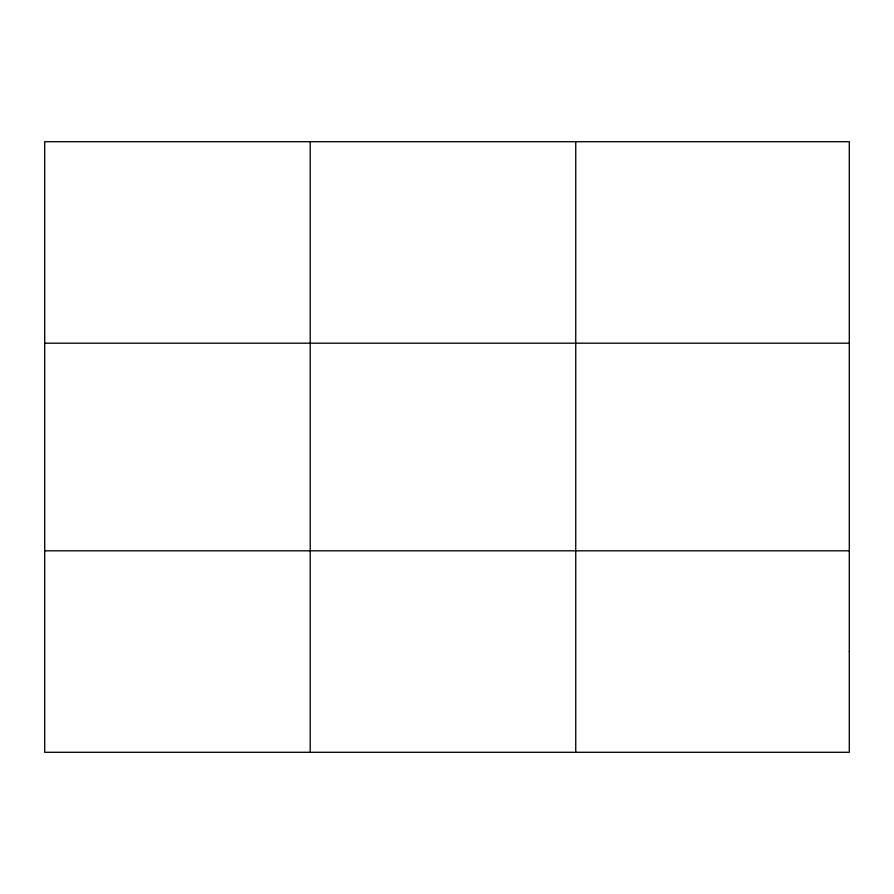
<?xml version="1.0" encoding="UTF-8"?>
<svg xmlns="http://www.w3.org/2000/svg" width="894" height="894" viewBox="0 0 894 894"><rect width="100%" height="100%" fill="white"/><g stroke="black" fill="none" stroke-linecap="round" stroke-linejoin="round"><path stroke-width="1.34" d="M310.218 752.29L310.218 141.71M575.736 752.29L575.736 141.71M44.7 343.195L849.3 343.195M44.7 550.805L849.3 550.805M849.3 651.547L849.3 752.29L44.7 752.29L44.7 141.71L849.3 141.71L849.3 651.547"/></g></svg>
